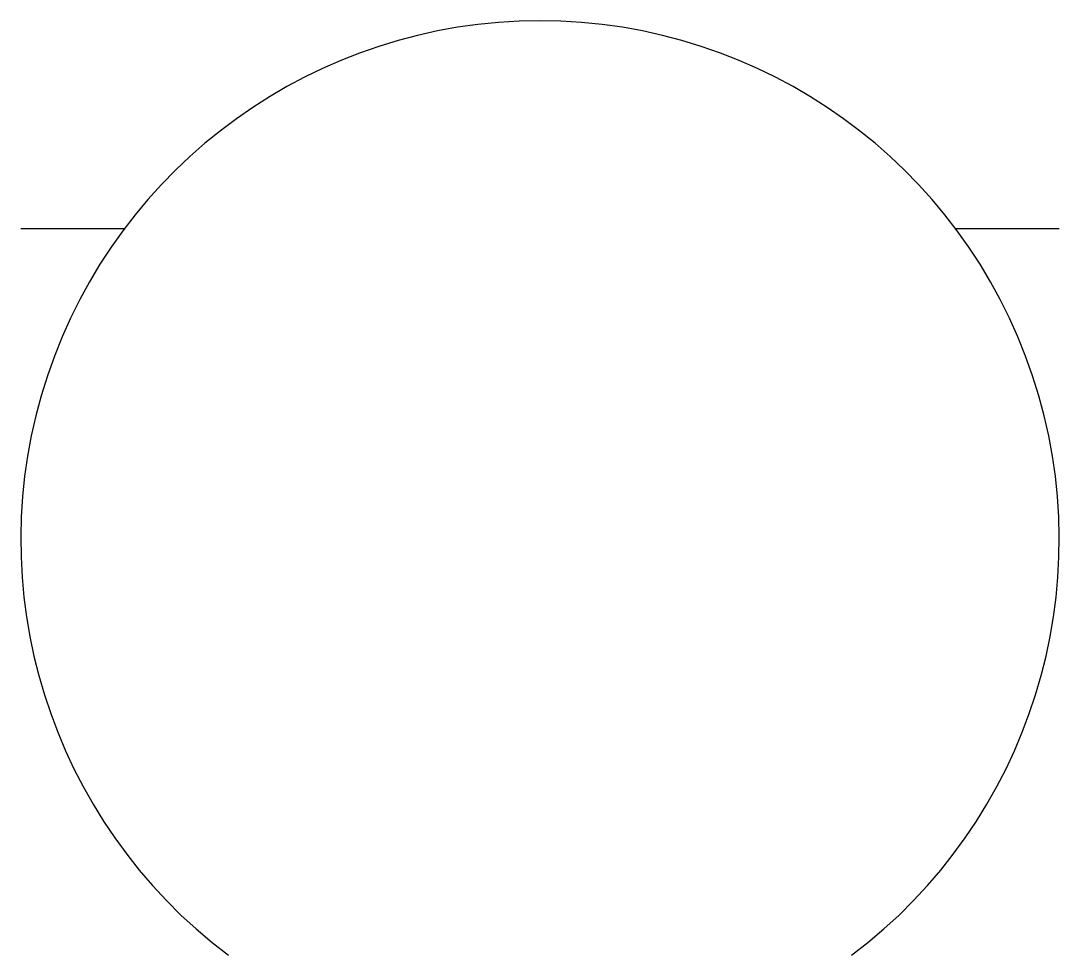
# Model space of a CAD drawing. Header units: millimetres. Extents: x 0 to 20, y 2 to 20.
import ezdxf

# ---------------------------------------------------------------- set-up
doc = ezdxf.new("R2010")
doc.units = ezdxf.units.MM
doc.layers.get('0').update_dxf_attribs({"lineweight": 25})

msp = doc.modelspace()

# ---------------------------------------------------------------- linework, layer by layer
for p, q in [((0, 16), (2, 16)), ((18, 16), (20, 16))]:
    msp.add_line(p, q)
msp.add_arc((10, 10), 10, 306.8699, 233.1301)

doc.saveas('drawing.dxf')
